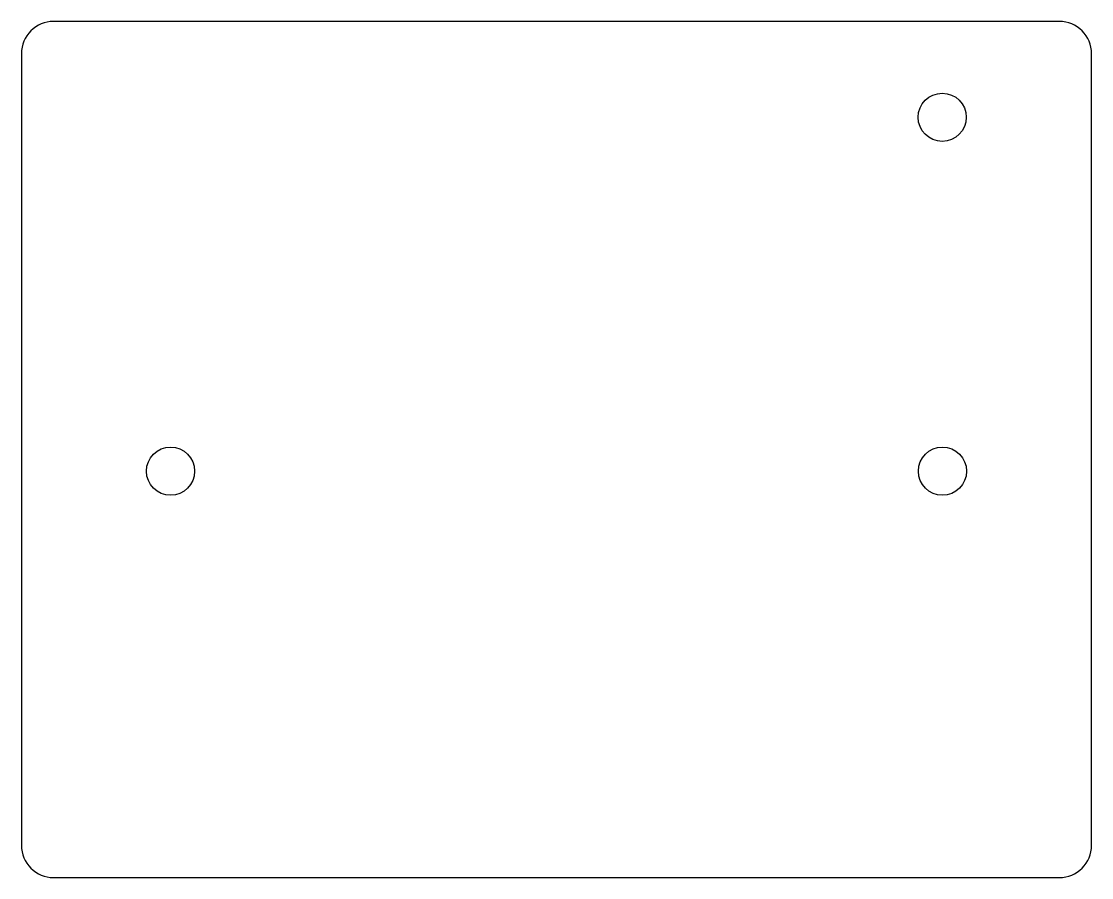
# Model space of a CAD drawing. Header units: millimetres. Extents: x 254.4 to 354.4, y 215.7 to 295.7.
import ezdxf

# ---------------------------------------------------------------- set-up
doc = ezdxf.new("R2010")
doc.units = ezdxf.units.MM
doc.layers.get('0').update_dxf_attribs({"linetype": 'CONTINUOUS'})

msp = doc.modelspace()

# ---------------------------------------------------------------- linework, layer by layer
msp.add_lwpolyline([(257.419, 295.741, 0.414214), (254.419, 292.741), (254.419, 218.741, 0.414214), (257.419, 215.741), (351.419, 215.741, 0.414214), (354.419, 218.741), (354.419, 292.741, 0.414214), (351.419, 295.741)], format="xyb", close=True)
for centre in [(340.46, 286.782), (268.356, 253.716), (340.482, 253.716)]:
    msp.add_circle(centre, 2.25)

doc.saveas('drawing.dxf')
